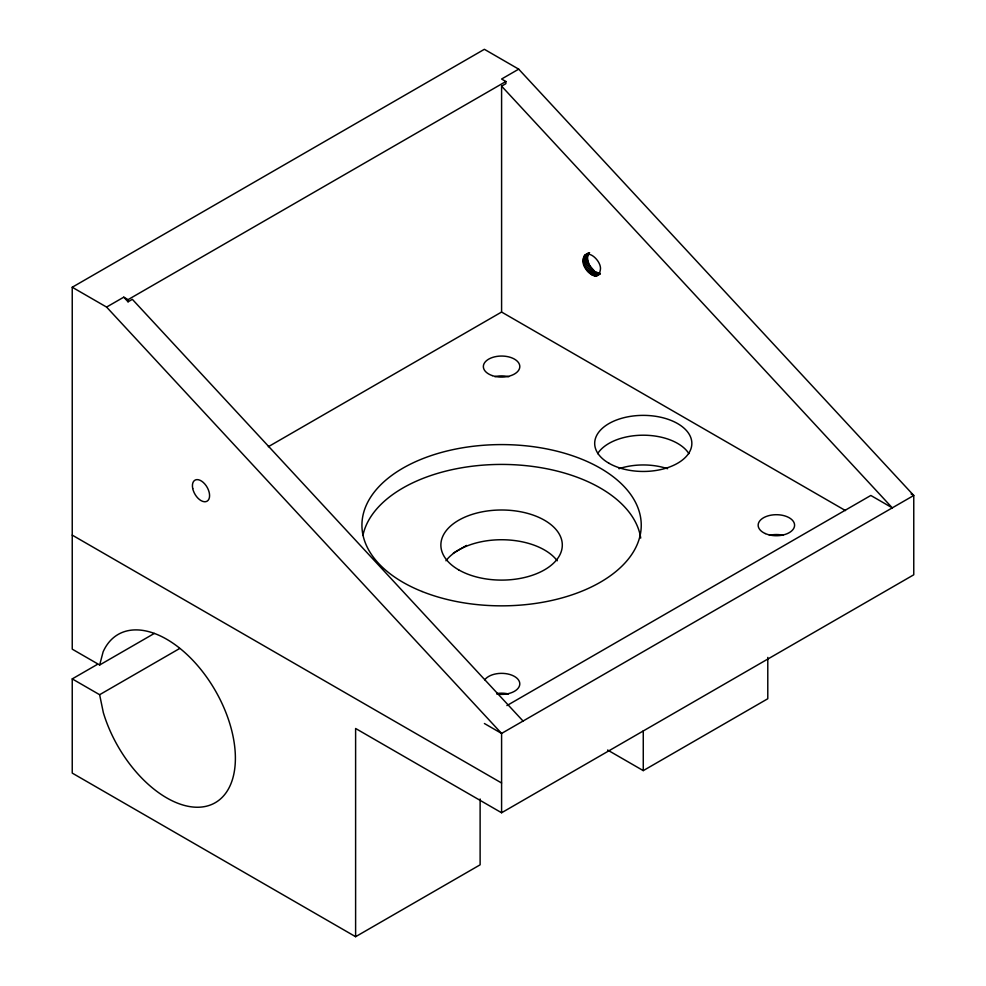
<?xml version="1.0" encoding="UTF-8"?>
<svg xmlns="http://www.w3.org/2000/svg" width="986" height="986" viewBox="0 0 986 986"><rect width="100%" height="100%" fill="white"/><g stroke="black" fill="none" stroke-linecap="round" stroke-linejoin="round"><path stroke-width="1.48" d="M583.157 259.996C585.364 245.785 602.323 261.043 600.338 269.905C598.132 284.104 581.173 268.858 583.157 259.996L587.459 257.506L588.605 253.217M355.613 936.7L355.613 728.481L501.591 812.76L913.763 574.789L913.763 495.465L518.698 69.156L484.385 49.3L72.237 287.246L72.237 649.158L99.66 664.983L103.123 651.82A97.146 56.091 60 0 1 208.28 679.44A97.146 56.091 60 0 1 208.749 805.562A97.146 56.091 60 0 1 103.345 712.656L99.623 694.711L72.237 678.898L72.237 773.098L355.613 936.7L480.12 864.821L480.12 798.98M72.237 287.246L106.587 307.077L123.768 297.168L128.057 299.645L505.88 81.505L505.88 83.662L501.591 86.139L501.591 312.044L845.495 510.588M518.698 69.156L501.591 79.028L505.88 81.505M123.768 297.168L128.057 301.802L132.346 299.325L523.048 721.037M584.932 254.98L588.149 253.119M584.316 255.694L589.603 252.638M583.811 256.57L588.112 254.092M583.453 257.592L587.742 255.115M583.231 258.739L587.533 256.261M583.231 261.327L587.533 258.85L587.459 257.506M583.453 262.72L587.742 260.242L587.533 258.85M583.811 264.162L588.112 261.684L587.742 260.242M268.315 446.72L501.591 312.044M584.316 265.616L588.605 263.139L588.112 261.684M584.932 267.046L589.234 264.568L588.605 263.139M585.672 268.451L589.973 265.974L594.915 271.655L600.338 273.541L596.037 276.018M586.522 269.794L590.811 267.317M587.459 271.051L591.748 268.574M588.457 272.21L592.759 269.733M589.529 273.245L593.818 270.768M590.626 274.133L594.915 271.655M591.748 274.86L596.037 272.382M592.869 275.427L597.159 272.949M593.966 275.809L598.268 273.332M595.039 276.006L599.328 273.529M596.974 275.834L600.191 273.972M72.237 678.898L97.589 664.268M99.66 664.983L154.346 633.419M99.623 694.711L179.649 648.505M453.387 553.047L466.551 545.443M506.915 705.569L870.823 495.465L892.293 507.864L501.591 86.139M607.598 750.026L643.266 770.621L767.786 698.741L767.786 657.403M911.101 493.949L913.763 495.465L501.591 733.436L484.409 723.514M72.237 535.127L501.591 783.007M106.587 307.077L501.591 733.436L501.591 812.76M589.234 264.568L589.973 265.974M643.266 730.811L643.266 770.621M128.057 299.645L128.057 301.802M484.755 679.835A18.216 10.513 0 0 1 507.815 673.98A18.216 10.513 0 0 1 518.956 687.02A18.216 10.513 0 0 1 496.87 694.021M769.4 535.336A18.216 10.513 0 0 1 783.34 535.336M496.87 693.528A18.216 10.513 0 0 1 508.554 693.971M494.812 376.64A18.216 10.513 0 0 1 508.751 376.738M362.922 535.46A139.655 80.63 0 0 1 503.871 464.431A139.655 80.63 0 0 1 640.715 538.085M445.943 560.775A60.713 35.052 0 0 1 501.591 539.736A60.713 35.052 0 0 1 557.238 560.775M618.986 468.707A48.573 28.039 0 0 1 667.559 468.707M597.627 453.659A48.573 28.039 0 0 1 643.266 435.208A48.573 28.039 0 0 1 688.918 453.659M765.284 533.562A18.216 10.513 0 0 0 794.433 526.586A18.216 10.513 0 0 0 769.4 515.505A18.216 10.513 0 0 0 765.284 533.562M492.297 375.617A18.216 10.513 0 0 0 519.807 366.693A18.216 10.513 0 0 0 492.655 357.4A18.216 10.513 0 0 0 492.297 375.617M192.714 488.464A12.14 7.013 60 0 0 207.072 501.196A12.14 7.013 60 0 0 203.227 482.388A12.14 7.013 60 0 0 192.714 488.464M422.107 591.514A139.655 80.63 0 0 0 640.777 531.799A139.655 80.63 0 0 0 441.876 452.327A139.655 80.63 0 0 0 422.107 591.514M458.65 569.834A60.713 35.052 0 0 0 560.233 554.12A60.713 35.052 0 0 0 485.876 511.192A60.713 35.052 0 0 0 458.65 569.834M608.929 463.247A48.573 28.039 0 0 0 690.188 450.676A48.573 28.039 0 0 0 630.695 416.326A48.573 28.039 0 0 0 608.929 463.247"/></g></svg>
